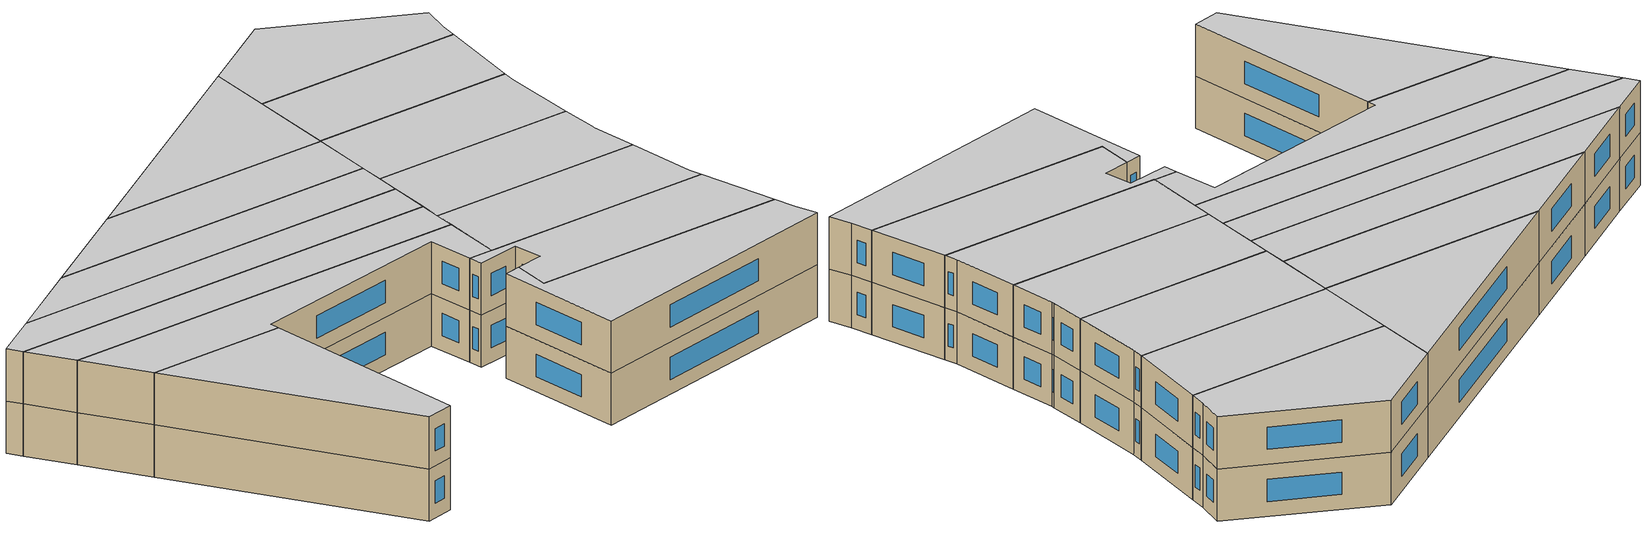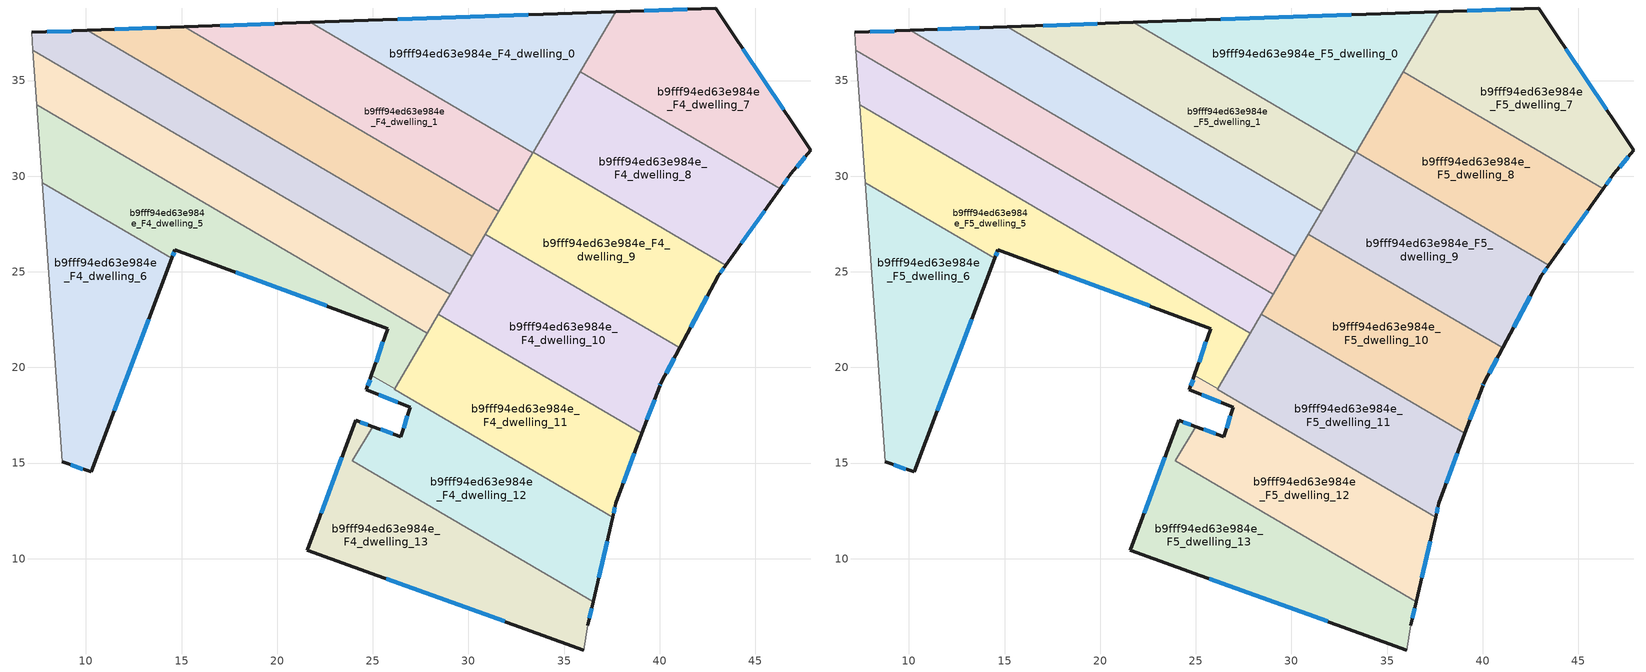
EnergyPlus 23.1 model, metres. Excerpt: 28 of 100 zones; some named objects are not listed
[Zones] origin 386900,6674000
b9fff94ed63e984e_F4_dwelling_0
 floor to b9fff94ed63e984e_F3_dwelling_0 (EU_floor_Construction): 37.7,38.61 33.37,31.22 21.74,38.04 z12
 wall outside (EU_wall_Construction): 37.7,38.61 21.74,38.04 z12:15
 wall to b9fff94ed63e984e_F4_dwelling_1 (EU_wall_Construction): 21.74,38.04 33.37,31.22 z12:15
 wall to b9fff94ed63e984e_F4_dwelling_8 (EU_wall_Construction): 33.39,31.25 35.86,35.46 z12:15
 wall to b9fff94ed63e984e_F4_dwelling_7 (EU_wall_Construction): 35.86,35.46 37.7,38.61 z12:15
 wall to b9fff94ed63e984e_F4_dwelling_9 (EU_wall_Construction): 33.37,31.22 33.39,31.25 z12:15
 window (EU_Window_Construction): 33.14,38.44 26.3,38.2 z12.86:14.14
b9fff94ed63e984e_F4_dwelling_1
 floor to b9fff94ed63e984e_F3_dwelling_1 (EU_floor_Construction): 33.37,31.22 31.58,28.17 15.13,37.8 21.74,38.04 z12
 wall outside (EU_wall_Construction): 21.74,38.04 15.13,37.8 z12:15
 wall to b9fff94ed63e984e_F4_dwelling_2 (EU_wall_Construction): 15.13,37.8 31.58,28.17 z12:15
 wall to b9fff94ed63e984e_F4_dwelling_9 (EU_wall_Construction): 31.58,28.17 33.37,31.22 z12:15
 window (EU_Window_Construction): 19.85,37.97 17.02,37.87 z12.86:14.14
b9fff94ed63e984e_F4_dwelling_10
 floor to b9fff94ed63e984e_F3_dwelling_10 (EU_floor_Construction): 41.05,21.01 40.06,19.16 39.99,19.02 39.08,16.56 28.43,22.79 30.88,26.97 z12
 wall outside (EU_wall_Construction): 39.08,16.56 39.99,19.02 40.06,19.16 41.05,21.01 z12:15
 wall to b9fff94ed63e984e_F4_dwelling_9 (EU_wall_Construction): 41.05,21.01 30.88,26.97 z12:15
 wall to b9fff94ed63e984e_F4_dwelling_11 (EU_wall_Construction): 28.43,22.79 39.08,16.56 z12:15
 wall to b9fff94ed63e984e_F4_dwelling_3 (EU_wall_Construction): 30.21,25.82 29.04,23.82 z12:15
 wall to b9fff94ed63e984e_F4_dwelling_4 (EU_wall_Construction): 29.04,23.82 28.43,22.79 z12:15
 wall to b9fff94ed63e984e_F4_dwelling_2 (EU_wall_Construction): 30.88,26.97 30.21,25.82 z12:15
 window (EU_Window_Construction): 40.34,19.69 40.77,20.49 / 40.01,19.06 40.04,19.12 / 39.34,17.26 39.73,18.31 z12.86:14.14
b9fff94ed63e984e_F4_dwelling_11
 floor to b9fff94ed63e984e_F3_dwelling_11 (EU_floor_Construction): 39.08,16.56 37.71,12.89 37.54,12.17 26.13,18.86 28.43,22.79 z12
 wall outside (EU_wall_Construction): 37.54,12.17 37.71,12.89 39.08,16.56 z12:15
 wall to b9fff94ed63e984e_F4_dwelling_12 (EU_wall_Construction): 26.14,18.87 26.13,18.86 37.54,12.17 z12:15
 wall to b9fff94ed63e984e_F4_dwelling_5 (EU_wall_Construction): 27.85,21.79 26.14,18.87 z12:15
 wall to b9fff94ed63e984e_F4_dwelling_4 (EU_wall_Construction): 28.43,22.79 27.85,21.79 z12:15
 window (EU_Window_Construction): 38.1,13.94 38.68,15.51 / 37.59,12.38 37.66,12.69 z12.86:14.14
b9fff94ed63e984e_F4_dwelling_12
 floor to b9fff94ed63e984e_F3_dwelling_12 (EU_floor_Construction): 37.54,12.17 36.52,7.75 23.94,15.11 24.99,16.91 26.47,16.38 26.95,17.92 24.67,18.82 24.93,19.58 26.14,18.87 26.13,18.86 z12
 wall outside (EU_wall_Construction): 36.52,7.75 37.54,12.17 / 24.93,19.58 24.67,18.82 26.95,17.92 26.47,16.38 24.99,16.91 z12:15
 wall to b9fff94ed63e984e_F4_dwelling_13 (EU_wall_Construction): 24.99,16.91 23.94,15.11 36.52,7.75 z12:15
 wall to b9fff94ed63e984e_F4_dwelling_5 (EU_wall_Construction): 26.14,18.87 24.93,19.58 z12:15
 window (EU_Window_Construction): 36.81,9.01 37.25,10.91 / 26.05,16.53 25.41,16.76 / 26.82,17.48 26.61,16.82 / 25.32,18.57 26.3,18.18 / 24.86,19.36 24.75,19.04 z12.86:14.14
b9fff94ed63e984e_F4_dwelling_13
 floor to b9fff94ed63e984e_F3_dwelling_13 (EU_floor_Construction): 36.52,7.75 36.24,6.52 36.04,5.22 21.58,10.45 24.11,17.23 24.99,16.91 23.94,15.11 z12
 wall outside (EU_wall_Construction): 36.24,6.52 36.52,7.75 / 24.99,16.91 24.11,17.23 21.58,10.45 36.04,5.22 z12:15
 wall adiabatic (EU_wall_Construction): 36.04,5.22 36.24,6.52 z12:15
 window (EU_Window_Construction): 36.32,6.87 36.44,7.4 / 25.71,8.95 31.91,6.72 / 23.38,15.29 22.3,12.38 / 24.74,17 24.36,17.14 z12.86:14.14
b9fff94ed63e984e_F4_dwelling_2
 floor to b9fff94ed63e984e_F3_dwelling_2 (EU_floor_Construction): 31.58,28.17 30.21,25.82 10.06,37.62 15.13,37.8 z12
 wall outside (EU_wall_Construction): 15.13,37.8 10.06,37.62 z12:15
 wall to b9fff94ed63e984e_F4_dwelling_3 (EU_wall_Construction): 10.06,37.62 30.21,25.82 z12:15
 wall to b9fff94ed63e984e_F4_dwelling_9 (EU_wall_Construction): 30.88,26.97 31.58,28.17 z12:15
 window (EU_Window_Construction): 13.68,37.75 11.51,37.67 z12.86:14.14
b9fff94ed63e984e_F4_dwelling_3
 floor to b9fff94ed63e984e_F3_dwelling_3 (EU_floor_Construction): 30.21,25.82 29.04,23.82 7.23,36.59 7.16,37.51 10.06,37.62 z12
 wall outside (EU_wall_Construction): 10.06,37.62 7.16,37.51 z12:15
 wall to b9fff94ed63e984e_F4_dwelling_4 (EU_wall_Construction): 7.23,36.59 29.04,23.82 z12:15
 wall adiabatic (EU_wall_Construction): 7.16,37.51 7.23,36.59 z12:15
 window (EU_Window_Construction): 9.23,37.59 7.99,37.54 z12.86:14.14
b9fff94ed63e984e_F4_dwelling_4
 floor to b9fff94ed63e984e_F3_dwelling_4 (EU_floor_Construction): 29.04,23.82 27.85,21.79 7.43,33.74 7.23,36.59 z12
 wall to b9fff94ed63e984e_F4_dwelling_5 (EU_wall_Construction): 7.43,33.74 27.85,21.79 z12:15
 wall adiabatic (EU_wall_Construction): 7.23,36.59 7.43,33.74 z12:15
b9fff94ed63e984e_F4_dwelling_5
 floor to b9fff94ed63e984e_F3_dwelling_5 (EU_floor_Construction): 25.77,22.03 14.66,26.16 14.48,25.7 7.72,29.66 7.43,33.74 27.85,21.79 26.14,18.87 24.93,19.58 z12
 wall outside (EU_wall_Construction): 14.48,25.7 14.66,26.16 25.77,22.03 24.93,19.58 z12:15
 wall to b9fff94ed63e984e_F4_dwelling_6 (EU_wall_Construction): 7.72,29.66 14.48,25.7 z12:15
 wall adiabatic (EU_wall_Construction): 7.43,33.74 7.72,29.66 z12:15
 window (EU_Window_Construction): 25.53,21.33 25.17,20.28 / 17.83,24.98 22.6,23.21 / 14.53,25.83 14.61,26.03 z12.86:14.14
b9fff94ed63e984e_F4_dwelling_6
 floor to b9fff94ed63e984e_F3_dwelling_6 (EU_floor_Construction): 14.48,25.7 10.27,14.53 8.77,15.08 7.72,29.66 z12
 wall outside (EU_wall_Construction): 8.77,15.08 10.27,14.53 14.48,25.7 z12:15
 wall adiabatic (EU_wall_Construction): 7.72,29.66 8.77,15.08 z12:15
 window (EU_Window_Construction): 11.47,17.72 13.28,22.51 / 9.2,14.92 9.84,14.69 z12.86:14.14
b9fff94ed63e984e_F4_dwelling_7
 floor to b9fff94ed63e984e_F3_dwelling_7 (EU_floor_Construction): 42.93,38.79 47.91,31.36 46.86,30.12 46.31,29.34 35.86,35.46 37.7,38.61 z12
 wall outside (EU_wall_Construction): 46.31,29.34 46.86,30.12 47.91,31.36 42.93,38.79 37.7,38.61 z12:15
 wall to b9fff94ed63e984e_F4_dwelling_8 (EU_wall_Construction): 35.86,35.46 46.31,29.34 z12:15
 window (EU_Window_Construction): 47.16,30.47 47.61,31 / 46.47,29.56 46.7,29.89 / 41.43,38.74 39.19,38.66 / 46.49,33.48 44.35,36.67 z12.86:14.14
b9fff94ed63e984e_F4_dwelling_8
 floor to b9fff94ed63e984e_F3_dwelling_8 (EU_floor_Construction): 46.31,29.34 43.46,25.35 33.39,31.25 35.86,35.46 z12
 wall outside (EU_wall_Construction): 43.46,25.35 46.31,29.34 z12:15
 wall to b9fff94ed63e984e_F4_dwelling_9 (EU_wall_Construction): 33.39,31.25 43.46,25.35 z12:15
 window (EU_Window_Construction): 44.28,26.49 45.5,28.2 z12.86:14.14
b9fff94ed63e984e_F4_dwelling_9
 floor to b9fff94ed63e984e_F3_dwelling_9 (EU_floor_Construction): 43.46,25.35 43.06,24.79 41.05,21.01 30.88,26.97 33.39,31.25 z12
 wall outside (EU_wall_Construction): 41.05,21.01 43.06,24.79 43.46,25.35 z12:15
 window (EU_Window_Construction): 41.63,22.09 42.49,23.71 / 43.18,24.95 43.35,25.19 z12.86:14.14
b9fff94ed63e984e_F5_dwelling_0
 floor to b9fff94ed63e984e_F4_dwelling_0 (EU_floor_Construction): 37.7,38.61 33.37,31.22 21.74,38.04 z15
 wall outside (EU_wall_Construction): 37.7,38.61 21.74,38.04 z15:18
 wall to b9fff94ed63e984e_F5_dwelling_1 (EU_wall_Construction): 21.74,38.04 33.37,31.22 z15:18
 wall to b9fff94ed63e984e_F5_dwelling_8 (EU_wall_Construction): 33.39,31.25 35.86,35.46 z15:18
 wall to b9fff94ed63e984e_F5_dwelling_7 (EU_wall_Construction): 35.86,35.46 37.7,38.61 z15:18
 wall to b9fff94ed63e984e_F5_dwelling_9 (EU_wall_Construction): 33.37,31.22 33.39,31.25 z15:18
 window (EU_Window_Construction): 33.14,38.44 26.3,38.2 z15.86:17.14
 ceiling to b9fff94ed63e984e_F6_dwelling_0 (EU_floor_Construction): 33.37,31.22 37.7,38.61 21.74,38.04 z18
b9fff94ed63e984e_F5_dwelling_1
 floor to b9fff94ed63e984e_F4_dwelling_1 (EU_floor_Construction): 33.37,31.22 31.58,28.17 15.13,37.8 21.74,38.04 z15
 wall outside (EU_wall_Construction): 21.74,38.04 15.13,37.8 z15:18
 wall to b9fff94ed63e984e_F5_dwelling_2 (EU_wall_Construction): 15.13,37.8 31.58,28.17 z15:18
 wall to b9fff94ed63e984e_F5_dwelling_9 (EU_wall_Construction): 31.58,28.17 33.37,31.22 z15:18
 window (EU_Window_Construction): 19.85,37.97 17.02,37.87 z15.86:17.14
 ceiling to b9fff94ed63e984e_F6_dwelling_1 (EU_floor_Construction): 31.58,28.17 33.37,31.22 21.74,38.04 15.13,37.8 z18
b9fff94ed63e984e_F5_dwelling_10
 floor to b9fff94ed63e984e_F4_dwelling_10 (EU_floor_Construction): 41.05,21.01 40.06,19.16 39.99,19.02 39.08,16.56 28.43,22.79 30.88,26.97 z15
 wall outside (EU_wall_Construction): 39.08,16.56 39.99,19.02 40.06,19.16 41.05,21.01 z15:18
 wall to b9fff94ed63e984e_F5_dwelling_9 (EU_wall_Construction): 41.05,21.01 30.88,26.97 z15:18
 wall to b9fff94ed63e984e_F5_dwelling_11 (EU_wall_Construction): 28.43,22.79 39.08,16.56 z15:18
 wall to b9fff94ed63e984e_F5_dwelling_3 (EU_wall_Construction): 30.21,25.82 29.04,23.82 z15:18
 wall to b9fff94ed63e984e_F5_dwelling_4 (EU_wall_Construction): 29.04,23.82 28.43,22.79 z15:18
 wall to b9fff94ed63e984e_F5_dwelling_2 (EU_wall_Construction): 30.88,26.97 30.21,25.82 z15:18
 window (EU_Window_Construction): 40.34,19.69 40.77,20.49 / 40.01,19.06 40.04,19.12 / 39.34,17.26 39.73,18.31 z15.86:17.14
 ceiling to b9fff94ed63e984e_F6_dwelling_10 (EU_floor_Construction): 39.08,16.56 39.99,19.02 40.06,19.16 41.05,21.01 30.88,26.97 28.43,22.79 z18
b9fff94ed63e984e_F5_dwelling_11
 floor to b9fff94ed63e984e_F4_dwelling_11 (EU_floor_Construction): 39.08,16.56 37.71,12.89 37.54,12.17 26.13,18.86 28.43,22.79 z15
 wall outside (EU_wall_Construction): 37.54,12.17 37.71,12.89 39.08,16.56 z15:18
 wall to b9fff94ed63e984e_F5_dwelling_12 (EU_wall_Construction): 26.14,18.87 26.13,18.86 37.54,12.17 z15:18
 wall to b9fff94ed63e984e_F5_dwelling_5 (EU_wall_Construction): 27.85,21.79 26.14,18.87 z15:18
 wall to b9fff94ed63e984e_F5_dwelling_4 (EU_wall_Construction): 28.43,22.79 27.85,21.79 z15:18
 window (EU_Window_Construction): 38.1,13.94 38.68,15.51 / 37.59,12.38 37.66,12.69 z15.86:17.14
 ceiling to b9fff94ed63e984e_F6_dwelling_11 (EU_floor_Construction): 37.54,12.17 37.71,12.89 39.08,16.56 28.43,22.79 26.13,18.86 z18
b9fff94ed63e984e_F5_dwelling_12
 floor to b9fff94ed63e984e_F4_dwelling_12 (EU_floor_Construction): 37.54,12.17 36.52,7.75 23.94,15.11 24.99,16.91 26.47,16.38 26.95,17.92 24.67,18.82 24.93,19.58 26.14,18.87 26.13,18.86 z15
 wall outside (EU_wall_Construction): 36.52,7.75 37.54,12.17 / 24.93,19.58 24.67,18.82 26.95,17.92 26.47,16.38 24.99,16.91 z15:18
 wall to b9fff94ed63e984e_F5_dwelling_13 (EU_wall_Construction): 24.99,16.91 23.94,15.11 36.52,7.75 z15:18
 wall to b9fff94ed63e984e_F5_dwelling_5 (EU_wall_Construction): 26.14,18.87 24.93,19.58 z15:18
 window (EU_Window_Construction): 36.81,9.01 37.25,10.91 / 26.05,16.53 25.41,16.76 / 26.82,17.48 26.61,16.82 / 25.32,18.57 26.3,18.18 / 24.86,19.36 24.75,19.04 z15.86:17.14
 ceiling to b9fff94ed63e984e_F6_dwelling_12 (EU_floor_Construction): 36.52,7.75 37.54,12.17 26.13,18.86 26.14,18.87 24.93,19.58 24.67,18.82 26.95,17.92 26.47,16.38 24.99,16.91 23.94,15.11 z18
b9fff94ed63e984e_F5_dwelling_13
 floor to b9fff94ed63e984e_F4_dwelling_13 (EU_floor_Construction): 36.52,7.75 36.24,6.52 36.04,5.22 21.58,10.45 24.11,17.23 24.99,16.91 23.94,15.11 z15
 wall outside (EU_wall_Construction): 36.24,6.52 36.52,7.75 / 24.99,16.91 24.11,17.23 21.58,10.45 36.04,5.22 z15:18
 wall adiabatic (EU_wall_Construction): 36.04,5.22 36.24,6.52 z15:18
 window (EU_Window_Construction): 36.32,6.87 36.44,7.4 / 25.71,8.95 31.91,6.72 / 23.38,15.29 22.3,12.38 / 24.74,17 24.36,17.14 z15.86:17.14
 ceiling to b9fff94ed63e984e_F6_dwelling_13 (EU_floor_Construction): 36.04,5.22 36.24,6.52 36.52,7.75 23.94,15.11 24.99,16.91 24.11,17.23 21.58,10.45 z18
b9fff94ed63e984e_F5_dwelling_2
 floor to b9fff94ed63e984e_F4_dwelling_2 (EU_floor_Construction): 31.58,28.17 30.21,25.82 10.06,37.62 15.13,37.8 z15
 wall outside (EU_wall_Construction): 15.13,37.8 10.06,37.62 z15:18
 wall to b9fff94ed63e984e_F5_dwelling_3 (EU_wall_Construction): 10.06,37.62 30.21,25.82 z15:18
 wall to b9fff94ed63e984e_F5_dwelling_9 (EU_wall_Construction): 30.88,26.97 31.58,28.17 z15:18
 window (EU_Window_Construction): 13.68,37.75 11.51,37.67 z15.86:17.14
 ceiling to b9fff94ed63e984e_F6_dwelling_2 (EU_floor_Construction): 30.21,25.82 31.58,28.17 15.13,37.8 10.06,37.62 z18
b9fff94ed63e984e_F5_dwelling_3
 floor to b9fff94ed63e984e_F4_dwelling_3 (EU_floor_Construction): 30.21,25.82 29.04,23.82 7.23,36.59 7.16,37.51 10.06,37.62 z15
 wall outside (EU_wall_Construction): 10.06,37.62 7.16,37.51 z15:18
 wall to b9fff94ed63e984e_F5_dwelling_4 (EU_wall_Construction): 7.23,36.59 29.04,23.82 z15:18
 wall adiabatic (EU_wall_Construction): 7.16,37.51 7.23,36.59 z15:18
 window (EU_Window_Construction): 9.23,37.59 7.99,37.54 z15.86:17.14
 ceiling to b9fff94ed63e984e_F6_dwelling_3 (EU_floor_Construction): 29.04,23.82 30.21,25.82 10.06,37.62 7.16,37.51 7.23,36.59 z18
b9fff94ed63e984e_F5_dwelling_4
 floor to b9fff94ed63e984e_F4_dwelling_4 (EU_floor_Construction): 29.04,23.82 27.85,21.79 7.43,33.74 7.23,36.59 z15
 wall to b9fff94ed63e984e_F5_dwelling_5 (EU_wall_Construction): 7.43,33.74 27.85,21.79 z15:18
 wall adiabatic (EU_wall_Construction): 7.23,36.59 7.43,33.74 z15:18
 ceiling to b9fff94ed63e984e_F6_dwelling_4 (EU_floor_Construction): 27.85,21.79 29.04,23.82 7.23,36.59 7.43,33.74 z18
b9fff94ed63e984e_F5_dwelling_5
 floor to b9fff94ed63e984e_F4_dwelling_5 (EU_floor_Construction): 25.77,22.03 14.66,26.16 14.48,25.7 7.72,29.66 7.43,33.74 27.85,21.79 26.14,18.87 24.93,19.58 z15
 wall outside (EU_wall_Construction): 14.48,25.7 14.66,26.16 25.77,22.03 24.93,19.58 z15:18
 wall to b9fff94ed63e984e_F5_dwelling_6 (EU_wall_Construction): 7.72,29.66 14.48,25.7 z15:18
 wall adiabatic (EU_wall_Construction): 7.43,33.74 7.72,29.66 z15:18
 window (EU_Window_Construction): 25.53,21.33 25.17,20.28 / 17.83,24.98 22.6,23.21 / 14.53,25.83 14.61,26.03 z15.86:17.14
 ceiling to b9fff94ed63e984e_F6_dwelling_5 (EU_floor_Construction): 26.14,18.87 27.85,21.79 7.43,33.74 7.72,29.66 14.48,25.7 14.66,26.16 25.77,22.03 24.93,19.58 z18
b9fff94ed63e984e_F5_dwelling_6
 floor to b9fff94ed63e984e_F4_dwelling_6 (EU_floor_Construction): 14.48,25.7 10.27,14.53 8.77,15.08 7.72,29.66 z15
 wall outside (EU_wall_Construction): 8.77,15.08 10.27,14.53 14.48,25.7 z15:18
 wall adiabatic (EU_wall_Construction): 7.72,29.66 8.77,15.08 z15:18
 window (EU_Window_Construction): 11.47,17.72 13.28,22.51 / 9.2,14.92 9.84,14.69 z15.86:17.14
 ceiling to b9fff94ed63e984e_F6_dwelling_6 (EU_floor_Construction): 10.27,14.53 14.48,25.7 7.72,29.66 8.77,15.08 z18
b9fff94ed63e984e_F5_dwelling_7
 floor to b9fff94ed63e984e_F4_dwelling_7 (EU_floor_Construction): 42.93,38.79 47.91,31.36 46.86,30.12 46.31,29.34 35.86,35.46 37.7,38.61 z15
 wall outside (EU_wall_Construction): 46.31,29.34 46.86,30.12 47.91,31.36 42.93,38.79 37.7,38.61 z15:18
 wall to b9fff94ed63e984e_F5_dwelling_8 (EU_wall_Construction): 35.86,35.46 46.31,29.34 z15:18
 window (EU_Window_Construction): 47.16,30.47 47.61,31 / 46.47,29.56 46.7,29.89 / 41.43,38.74 39.19,38.66 / 46.49,33.48 44.35,36.67 z15.86:17.14
 ceiling to b9fff94ed63e984e_F6_dwelling_7 (EU_floor_Construction): 46.86,30.12 47.91,31.36 42.93,38.79 37.7,38.61 35.86,35.46 46.31,29.34 z18
b9fff94ed63e984e_F5_dwelling_8
 floor to b9fff94ed63e984e_F4_dwelling_8 (EU_floor_Construction): 46.31,29.34 43.46,25.35 33.39,31.25 35.86,35.46 z15
 wall outside (EU_wall_Construction): 43.46,25.35 46.31,29.34 z15:18
 wall to b9fff94ed63e984e_F5_dwelling_9 (EU_wall_Construction): 33.39,31.25 43.46,25.35 z15:18
 window (EU_Window_Construction): 44.28,26.49 45.5,28.2 z15.86:17.14
 ceiling to b9fff94ed63e984e_F6_dwelling_8 (EU_floor_Construction): 43.46,25.35 46.31,29.34 35.86,35.46 33.39,31.25 z18
b9fff94ed63e984e_F5_dwelling_9
 floor to b9fff94ed63e984e_F4_dwelling_9 (EU_floor_Construction): 43.46,25.35 43.06,24.79 41.05,21.01 30.88,26.97 33.39,31.25 z15
 wall outside (EU_wall_Construction): 41.05,21.01 43.06,24.79 43.46,25.35 z15:18
 window (EU_Window_Construction): 41.63,22.09 42.49,23.71 / 43.18,24.95 43.35,25.19 z15.86:17.14
 ceiling to b9fff94ed63e984e_F6_dwelling_9 (EU_floor_Construction): 41.05,21.01 43.06,24.79 43.46,25.35 33.39,31.25 30.88,26.97 z18
[Building]
EU S2 Campaign: North Axis=0; Terrain=City; Solar Distribution=FullExterior
[Site:Location]
Helsinki-Vantaa.AP: Latitude=60.317; Longitude=24.963; Time Zone=2; Elevation=54.6
[SizingPeriod:WeatherFileDays]
AnnualSizingPeriod: Begin Month=1; Begin Day of Month=1; End Month=12; End Day of Month=31; Day of Week for Start Day=Monday; Use Weather File Daylight Saving Period=No; Use Weather File Rain and Snow Indicators=No
[MATERIAL]
EU_InternalMass_Material: Roughness=MediumRough; Thickness=0.1; Conductivity=1; Density=1800; Specific Heat=900; Thermal Absorptance=0.9; Solar Absorptance=0.7; Visible Absorptance=0.7
[MATERIAL:NOMASS] Roughness=MediumRough; Thermal Absorptance=0.9; Solar Absorptance=0.7; Visible Absorptance=0.7
Name | Thermal Resistance
EU_wall_NoMass | 1.10183
EU_floor_NoMass | 1.70606
[WINDOWMATERIAL:SIMPLEGLAZINGSYSTEM]
EU_Window_SimpleGlazing: UFactor=3.11035; Solar Heat Gain Coefficient=0.8; Visible Transmittance=0.8
[CONSTRUCTION]
EU_wall_Construction: EU_wall_NoMass
EU_floor_Construction: EU_floor_NoMass
EU_Window_Construction: EU_Window_SimpleGlazing
EU_InternalMass_Construction: EU_InternalMass_Material
[ZONE] Type=1; Multiplier=1; Ceiling Height=autocalculate; Floor Area=autocalculate; Part of Total Floor Area=Yes
Name | Volume
b9fff94ed63e984e_F4_dwelling_0; b9fff94ed63e984e_F5_dwelling_0 | 172.984
b9fff94ed63e984e_F4_dwelling_1; b9fff94ed63e984e_F5_dwelling_1 | 172.991
b9fff94ed63e984e_F4_dwelling_10; b9fff94ed63e984e_F5_dwelling_10 | 174.094
b9fff94ed63e984e_F4_dwelling_11; b9fff94ed63e984e_F5_dwelling_11 | 174.063
b9fff94ed63e984e_F4_dwelling_12; b9fff94ed63e984e_F5_dwelling_12 | 176.821
b9fff94ed63e984e_F4_dwelling_13; b9fff94ed63e984e_F5_dwelling_13 | 181.642
b9fff94ed63e984e_F4_dwelling_2; b9fff94ed63e984e_F5_dwelling_2 | 172.966
b9fff94ed63e984e_F4_dwelling_3; b9fff94ed63e984e_F5_dwelling_3 | 172.983
b9fff94ed63e984e_F4_dwelling_4; b9fff94ed63e984e_F5_dwelling_4 | 173.013
b9fff94ed63e984e_F4_dwelling_5; b9fff94ed63e984e_F5_dwelling_5 | 173.008
b9fff94ed63e984e_F4_dwelling_6; b9fff94ed63e984e_F5_dwelling_6 | 170.235
b9fff94ed63e984e_F4_dwelling_7; b9fff94ed63e984e_F5_dwelling_7 | 174.071
b9fff94ed63e984e_F4_dwelling_8; b9fff94ed63e984e_F5_dwelling_8 | 174.074
b9fff94ed63e984e_F4_dwelling_9; b9fff94ed63e984e_F5_dwelling_9 | 174.067
[INTERNALMASS] Construction=EU_InternalMass_Construction
Name | Zone or ZoneList | Surface Area
b9fff94ed63e984e_F4_dwelling_0_EU_InternalMass | b9fff94ed63e984e_F4_dwelling_0 | 57.6615
b9fff94ed63e984e_F4_dwelling_1_EU_InternalMass | b9fff94ed63e984e_F4_dwelling_1 | 57.6638
b9fff94ed63e984e_F4_dwelling_2_EU_InternalMass | b9fff94ed63e984e_F4_dwelling_2 | 57.6553
b9fff94ed63e984e_F4_dwelling_3_EU_InternalMass | b9fff94ed63e984e_F4_dwelling_3 | 57.6608
b9fff94ed63e984e_F4_dwelling_4_EU_InternalMass | b9fff94ed63e984e_F4_dwelling_4 | 57.6711
b9fff94ed63e984e_F4_dwelling_5_EU_InternalMass | b9fff94ed63e984e_F4_dwelling_5 | 57.6693
b9fff94ed63e984e_F4_dwelling_6_EU_InternalMass | b9fff94ed63e984e_F4_dwelling_6 | 56.7452
b9fff94ed63e984e_F4_dwelling_7_EU_InternalMass | b9fff94ed63e984e_F4_dwelling_7 | 58.024
b9fff94ed63e984e_F4_dwelling_8_EU_InternalMass | b9fff94ed63e984e_F4_dwelling_8 | 58.0246
b9fff94ed63e984e_F4_dwelling_9_EU_InternalMass | b9fff94ed63e984e_F4_dwelling_9 | 58.0224
b9fff94ed63e984e_F4_dwelling_10_EU_InternalMass | b9fff94ed63e984e_F4_dwelling_10 | 58.0311
b9fff94ed63e984e_F4_dwelling_11_EU_InternalMass | b9fff94ed63e984e_F4_dwelling_11 | 58.0208
b9fff94ed63e984e_F4_dwelling_12_EU_InternalMass | b9fff94ed63e984e_F4_dwelling_12 | 58.9408
b9fff94ed63e984e_F4_dwelling_13_EU_InternalMass | b9fff94ed63e984e_F4_dwelling_13 | 60.5472
b9fff94ed63e984e_F5_dwelling_0_EU_InternalMass | b9fff94ed63e984e_F5_dwelling_0 | 57.6615
b9fff94ed63e984e_F5_dwelling_1_EU_InternalMass | b9fff94ed63e984e_F5_dwelling_1 | 57.6638
b9fff94ed63e984e_F5_dwelling_2_EU_InternalMass | b9fff94ed63e984e_F5_dwelling_2 | 57.6553
b9fff94ed63e984e_F5_dwelling_3_EU_InternalMass | b9fff94ed63e984e_F5_dwelling_3 | 57.6608
b9fff94ed63e984e_F5_dwelling_4_EU_InternalMass | b9fff94ed63e984e_F5_dwelling_4 | 57.6711
b9fff94ed63e984e_F5_dwelling_5_EU_InternalMass | b9fff94ed63e984e_F5_dwelling_5 | 57.6693
b9fff94ed63e984e_F5_dwelling_6_EU_InternalMass | b9fff94ed63e984e_F5_dwelling_6 | 56.7452
b9fff94ed63e984e_F5_dwelling_7_EU_InternalMass | b9fff94ed63e984e_F5_dwelling_7 | 58.024
b9fff94ed63e984e_F5_dwelling_8_EU_InternalMass | b9fff94ed63e984e_F5_dwelling_8 | 58.0246
b9fff94ed63e984e_F5_dwelling_9_EU_InternalMass | b9fff94ed63e984e_F5_dwelling_9 | 58.0224
b9fff94ed63e984e_F5_dwelling_10_EU_InternalMass | b9fff94ed63e984e_F5_dwelling_10 | 58.0311
b9fff94ed63e984e_F5_dwelling_11_EU_InternalMass | b9fff94ed63e984e_F5_dwelling_11 | 58.0208
b9fff94ed63e984e_F5_dwelling_12_EU_InternalMass | b9fff94ed63e984e_F5_dwelling_12 | 58.9408
b9fff94ed63e984e_F5_dwelling_13_EU_InternalMass | b9fff94ed63e984e_F5_dwelling_13 | 60.5472
[OTHEREQUIPMENT] Fuel Type=Electricity; Design Level Calculation Method=Watts/Area; Power per Zone Floor Area=1; Fraction Latent=0; Fraction Radiant=0; Fraction Lost=0; Carbon Dioxide Generation Rate=0; EndUse Subcategory=EU_Step8_InternalGains
Name | Zone or ZoneList or Space or SpaceList | Schedule
EU_Step8_InternalGain_b9fff94ed63e984e_F4_dwelling_0_f000 | b9fff94ed63e984e_F4_dwelling_0 | EU_Step8_GainSchedule_b9fff94ed63e984e_F4_dwelling_0_f000
EU_Step8_InternalGain_b9fff94ed63e984e_F4_dwelling_1_f000 | b9fff94ed63e984e_F4_dwelling_1 | EU_Step8_GainSchedule_b9fff94ed63e984e_F4_dwelling_1_f000
EU_Step8_InternalGain_b9fff94ed63e984e_F4_dwelling_2_f000 | b9fff94ed63e984e_F4_dwelling_2 | EU_Step8_GainSchedule_b9fff94ed63e984e_F4_dwelling_2_f000
EU_Step8_InternalGain_b9fff94ed63e984e_F4_dwelling_3_f000 | b9fff94ed63e984e_F4_dwelling_3 | EU_Step8_GainSchedule_b9fff94ed63e984e_F4_dwelling_3_f000
EU_Step8_InternalGain_b9fff94ed63e984e_F4_dwelling_4_f000 | b9fff94ed63e984e_F4_dwelling_4 | EU_Step8_GainSchedule_b9fff94ed63e984e_F4_dwelling_4_f000
EU_Step8_InternalGain_b9fff94ed63e984e_F4_dwelling_5_f000 | b9fff94ed63e984e_F4_dwelling_5 | EU_Step8_GainSchedule_b9fff94ed63e984e_F4_dwelling_5_f000
EU_Step8_InternalGain_b9fff94ed63e984e_F4_dwelling_6_f000 | b9fff94ed63e984e_F4_dwelling_6 | EU_Step8_GainSchedule_b9fff94ed63e984e_F4_dwelling_6_f000
EU_Step8_InternalGain_b9fff94ed63e984e_F4_dwelling_7_f000 | b9fff94ed63e984e_F4_dwelling_7 | EU_Step8_GainSchedule_b9fff94ed63e984e_F4_dwelling_7_f000
EU_Step8_InternalGain_b9fff94ed63e984e_F4_dwelling_8_f000 | b9fff94ed63e984e_F4_dwelling_8 | EU_Step8_GainSchedule_b9fff94ed63e984e_F4_dwelling_8_f000
EU_Step8_InternalGain_b9fff94ed63e984e_F4_dwelling_9_f000 | b9fff94ed63e984e_F4_dwelling_9 | EU_Step8_GainSchedule_b9fff94ed63e984e_F4_dwelling_9_f000
EU_Step8_InternalGain_b9fff94ed63e984e_F4_dwelling_10_f000 | b9fff94ed63e984e_F4_dwelling_10 | EU_Step8_GainSchedule_b9fff94ed63e984e_F4_dwelling_10_f000
EU_Step8_InternalGain_b9fff94ed63e984e_F4_dwelling_11_f000 | b9fff94ed63e984e_F4_dwelling_11 | EU_Step8_GainSchedule_b9fff94ed63e984e_F4_dwelling_11_f000
EU_Step8_InternalGain_b9fff94ed63e984e_F4_dwelling_12_f000 | b9fff94ed63e984e_F4_dwelling_12 | EU_Step8_GainSchedule_b9fff94ed63e984e_F4_dwelling_12_f000
EU_Step8_InternalGain_b9fff94ed63e984e_F4_dwelling_13_f000 | b9fff94ed63e984e_F4_dwelling_13 | EU_Step8_GainSchedule_b9fff94ed63e984e_F4_dwelling_13_f000
EU_Step8_InternalGain_b9fff94ed63e984e_F5_dwelling_0_f000 | b9fff94ed63e984e_F5_dwelling_0 | EU_Step8_GainSchedule_b9fff94ed63e984e_F5_dwelling_0_f000
EU_Step8_InternalGain_b9fff94ed63e984e_F5_dwelling_1_f000 | b9fff94ed63e984e_F5_dwelling_1 | EU_Step8_GainSchedule_b9fff94ed63e984e_F5_dwelling_1_f000
EU_Step8_InternalGain_b9fff94ed63e984e_F5_dwelling_2_f000 | b9fff94ed63e984e_F5_dwelling_2 | EU_Step8_GainSchedule_b9fff94ed63e984e_F5_dwelling_2_f000
EU_Step8_InternalGain_b9fff94ed63e984e_F5_dwelling_3_f000 | b9fff94ed63e984e_F5_dwelling_3 | EU_Step8_GainSchedule_b9fff94ed63e984e_F5_dwelling_3_f000
EU_Step8_InternalGain_b9fff94ed63e984e_F5_dwelling_4_f000 | b9fff94ed63e984e_F5_dwelling_4 | EU_Step8_GainSchedule_b9fff94ed63e984e_F5_dwelling_4_f000
EU_Step8_InternalGain_b9fff94ed63e984e_F5_dwelling_5_f000 | b9fff94ed63e984e_F5_dwelling_5 | EU_Step8_GainSchedule_b9fff94ed63e984e_F5_dwelling_5_f000
EU_Step8_InternalGain_b9fff94ed63e984e_F5_dwelling_6_f000 | b9fff94ed63e984e_F5_dwelling_6 | EU_Step8_GainSchedule_b9fff94ed63e984e_F5_dwelling_6_f000
EU_Step8_InternalGain_b9fff94ed63e984e_F5_dwelling_7_f000 | b9fff94ed63e984e_F5_dwelling_7 | EU_Step8_GainSchedule_b9fff94ed63e984e_F5_dwelling_7_f000
EU_Step8_InternalGain_b9fff94ed63e984e_F5_dwelling_8_f000 | b9fff94ed63e984e_F5_dwelling_8 | EU_Step8_GainSchedule_b9fff94ed63e984e_F5_dwelling_8_f000
EU_Step8_InternalGain_b9fff94ed63e984e_F5_dwelling_9_f000 | b9fff94ed63e984e_F5_dwelling_9 | EU_Step8_GainSchedule_b9fff94ed63e984e_F5_dwelling_9_f000
EU_Step8_InternalGain_b9fff94ed63e984e_F5_dwelling_10_f000 | b9fff94ed63e984e_F5_dwelling_10 | EU_Step8_GainSchedule_b9fff94ed63e984e_F5_dwelling_10_f000
EU_Step8_InternalGain_b9fff94ed63e984e_F5_dwelling_11_f000 | b9fff94ed63e984e_F5_dwelling_11 | EU_Step8_GainSchedule_b9fff94ed63e984e_F5_dwelling_11_f000
EU_Step8_InternalGain_b9fff94ed63e984e_F5_dwelling_12_f000 | b9fff94ed63e984e_F5_dwelling_12 | EU_Step8_GainSchedule_b9fff94ed63e984e_F5_dwelling_12_f000
EU_Step8_InternalGain_b9fff94ed63e984e_F5_dwelling_13_f000 | b9fff94ed63e984e_F5_dwelling_13 | EU_Step8_GainSchedule_b9fff94ed63e984e_F5_dwelling_13_f000
[ZONEVENTILATION:DESIGNFLOWRATE] Schedule=EU_AlwaysOn; Design Flow Rate Calculation Method=AirChanges/Hour; Air Changes per Hour=0.756316; Ventilation Type=Natural; Fan Pressure Rise=0; Fan Total Efficiency=1; Constant Term Coefficient=1; Temperature Term Coefficient=0; Velocity Term Coefficient=0; Velocity Squared Term Coefficient=0; Minimum Indoor Temperature=-100; Maximum Indoor Temperature=100; Delta Temperature=-100; Minimum Outdoor Temperature=-100; Maximum Outdoor Temperature=100; Maximum Wind Speed=40
Name | Zone or ZoneList or Space or SpaceList
EU_ConstantAir_b9fff94ed63e984e_F4_dwelling_0 | b9fff94ed63e984e_F4_dwelling_0
EU_ConstantAir_b9fff94ed63e984e_F4_dwelling_1 | b9fff94ed63e984e_F4_dwelling_1
EU_ConstantAir_b9fff94ed63e984e_F4_dwelling_2 | b9fff94ed63e984e_F4_dwelling_2
EU_ConstantAir_b9fff94ed63e984e_F4_dwelling_3 | b9fff94ed63e984e_F4_dwelling_3
EU_ConstantAir_b9fff94ed63e984e_F4_dwelling_4 | b9fff94ed63e984e_F4_dwelling_4
EU_ConstantAir_b9fff94ed63e984e_F4_dwelling_5 | b9fff94ed63e984e_F4_dwelling_5
EU_ConstantAir_b9fff94ed63e984e_F4_dwelling_6 | b9fff94ed63e984e_F4_dwelling_6
EU_ConstantAir_b9fff94ed63e984e_F4_dwelling_7 | b9fff94ed63e984e_F4_dwelling_7
EU_ConstantAir_b9fff94ed63e984e_F4_dwelling_8 | b9fff94ed63e984e_F4_dwelling_8
EU_ConstantAir_b9fff94ed63e984e_F4_dwelling_9 | b9fff94ed63e984e_F4_dwelling_9
EU_ConstantAir_b9fff94ed63e984e_F4_dwelling_10 | b9fff94ed63e984e_F4_dwelling_10
EU_ConstantAir_b9fff94ed63e984e_F4_dwelling_11 | b9fff94ed63e984e_F4_dwelling_11
EU_ConstantAir_b9fff94ed63e984e_F4_dwelling_12 | b9fff94ed63e984e_F4_dwelling_12
EU_ConstantAir_b9fff94ed63e984e_F4_dwelling_13 | b9fff94ed63e984e_F4_dwelling_13
EU_ConstantAir_b9fff94ed63e984e_F5_dwelling_0 | b9fff94ed63e984e_F5_dwelling_0
EU_ConstantAir_b9fff94ed63e984e_F5_dwelling_1 | b9fff94ed63e984e_F5_dwelling_1
EU_ConstantAir_b9fff94ed63e984e_F5_dwelling_2 | b9fff94ed63e984e_F5_dwelling_2
EU_ConstantAir_b9fff94ed63e984e_F5_dwelling_3 | b9fff94ed63e984e_F5_dwelling_3
EU_ConstantAir_b9fff94ed63e984e_F5_dwelling_4 | b9fff94ed63e984e_F5_dwelling_4
EU_ConstantAir_b9fff94ed63e984e_F5_dwelling_5 | b9fff94ed63e984e_F5_dwelling_5
EU_ConstantAir_b9fff94ed63e984e_F5_dwelling_6 | b9fff94ed63e984e_F5_dwelling_6
EU_ConstantAir_b9fff94ed63e984e_F5_dwelling_7 | b9fff94ed63e984e_F5_dwelling_7
EU_ConstantAir_b9fff94ed63e984e_F5_dwelling_8 | b9fff94ed63e984e_F5_dwelling_8
EU_ConstantAir_b9fff94ed63e984e_F5_dwelling_9 | b9fff94ed63e984e_F5_dwelling_9
EU_ConstantAir_b9fff94ed63e984e_F5_dwelling_10 | b9fff94ed63e984e_F5_dwelling_10
EU_ConstantAir_b9fff94ed63e984e_F5_dwelling_11 | b9fff94ed63e984e_F5_dwelling_11
EU_ConstantAir_b9fff94ed63e984e_F5_dwelling_12 | b9fff94ed63e984e_F5_dwelling_12
EU_ConstantAir_b9fff94ed63e984e_F5_dwelling_13 | b9fff94ed63e984e_F5_dwelling_13
[HVACTEMPLATE:ZONE:IDEALLOADSAIRSYSTEM] System Availability Schedule=EU_AlwaysOn; Maximum Heating Supply Air Temperature=50; Minimum Cooling Supply Air Temperature=13; Maximum Heating Supply Air Humidity Ratio=0.0156; Minimum Cooling Supply Air Humidity Ratio=0.0077; Heating Limit=NoLimit; Cooling Limit=NoLimit; Heating Availability Schedule=EU_AlwaysOn; Cooling Availability Schedule=EU_CoolingOff; Dehumidification Control Type=ConstantSensibleHeatRatio; Cooling Sensible Heat Ratio=0.7; Dehumidification Setpoint=60; Humidification Control Type=None; Humidification Setpoint=30; Outdoor Air Method=None; Outdoor Air Flow Rate per Person=0.00944; Outdoor Air Flow Rate per Zone Floor Area=0; Outdoor Air Flow Rate per Zone=0; Demand Controlled Ventilation Type=None; Outdoor Air Economizer Type=NoEconomizer; Heat Recovery Type=None; Sensible Heat Recovery Effectiveness=0.7; Latent Heat Recovery Effectiveness=0.65
Name | Template Thermostat
b9fff94ed63e984e_F4_dwelling_0 | EU_HeatOnly_b9fff94ed63e984e_F4_dwelling_0
b9fff94ed63e984e_F4_dwelling_1 | EU_HeatOnly_b9fff94ed63e984e_F4_dwelling_1
b9fff94ed63e984e_F4_dwelling_2 | EU_HeatOnly_b9fff94ed63e984e_F4_dwelling_2
b9fff94ed63e984e_F4_dwelling_3 | EU_HeatOnly_b9fff94ed63e984e_F4_dwelling_3
b9fff94ed63e984e_F4_dwelling_4 | EU_HeatOnly_b9fff94ed63e984e_F4_dwelling_4
b9fff94ed63e984e_F4_dwelling_5 | EU_HeatOnly_b9fff94ed63e984e_F4_dwelling_5
b9fff94ed63e984e_F4_dwelling_6 | EU_HeatOnly_b9fff94ed63e984e_F4_dwelling_6
b9fff94ed63e984e_F4_dwelling_7 | EU_HeatOnly_b9fff94ed63e984e_F4_dwelling_7
b9fff94ed63e984e_F4_dwelling_8 | EU_HeatOnly_b9fff94ed63e984e_F4_dwelling_8
b9fff94ed63e984e_F4_dwelling_9 | EU_HeatOnly_b9fff94ed63e984e_F4_dwelling_9
b9fff94ed63e984e_F4_dwelling_10 | EU_HeatOnly_b9fff94ed63e984e_F4_dwelling_10
b9fff94ed63e984e_F4_dwelling_11 | EU_HeatOnly_b9fff94ed63e984e_F4_dwelling_11
b9fff94ed63e984e_F4_dwelling_12 | EU_HeatOnly_b9fff94ed63e984e_F4_dwelling_12
b9fff94ed63e984e_F4_dwelling_13 | EU_HeatOnly_b9fff94ed63e984e_F4_dwelling_13
b9fff94ed63e984e_F5_dwelling_0 | EU_HeatOnly_b9fff94ed63e984e_F5_dwelling_0
b9fff94ed63e984e_F5_dwelling_1 | EU_HeatOnly_b9fff94ed63e984e_F5_dwelling_1
b9fff94ed63e984e_F5_dwelling_2 | EU_HeatOnly_b9fff94ed63e984e_F5_dwelling_2
b9fff94ed63e984e_F5_dwelling_3 | EU_HeatOnly_b9fff94ed63e984e_F5_dwelling_3
b9fff94ed63e984e_F5_dwelling_4 | EU_HeatOnly_b9fff94ed63e984e_F5_dwelling_4
b9fff94ed63e984e_F5_dwelling_5 | EU_HeatOnly_b9fff94ed63e984e_F5_dwelling_5
b9fff94ed63e984e_F5_dwelling_6 | EU_HeatOnly_b9fff94ed63e984e_F5_dwelling_6
b9fff94ed63e984e_F5_dwelling_7 | EU_HeatOnly_b9fff94ed63e984e_F5_dwelling_7
b9fff94ed63e984e_F5_dwelling_8 | EU_HeatOnly_b9fff94ed63e984e_F5_dwelling_8
b9fff94ed63e984e_F5_dwelling_9 | EU_HeatOnly_b9fff94ed63e984e_F5_dwelling_9
b9fff94ed63e984e_F5_dwelling_10 | EU_HeatOnly_b9fff94ed63e984e_F5_dwelling_10
b9fff94ed63e984e_F5_dwelling_11 | EU_HeatOnly_b9fff94ed63e984e_F5_dwelling_11
b9fff94ed63e984e_F5_dwelling_12 | EU_HeatOnly_b9fff94ed63e984e_F5_dwelling_12
b9fff94ed63e984e_F5_dwelling_13 | EU_HeatOnly_b9fff94ed63e984e_F5_dwelling_13
[SIZING:ZONE] Zone Cooling Design Supply Air Temperature Input Method=SupplyAirTemperature; Zone Cooling Design Supply Air Temperature=13; Zone Heating Design Supply Air Temperature Input Method=SupplyAirTemperature; Zone Heating Design Supply Air Temperature=50; Zone Cooling Design Supply Air Humidity Ratio=0.008; Zone Heating Design Supply Air Humidity Ratio=0.008; Cooling Design Air Flow Method=DesignDay; Cooling Design Air Flow Rate=0; Cooling Minimum Air Flow per Zone Floor Area=0.000762; Cooling Minimum Air Flow=0; Cooling Minimum Air Flow Fraction=0.2; Heating Design Air Flow Method=DesignDay; Heating Design Air Flow Rate=0; Heating Maximum Air Flow per Zone Floor Area=0.002032; Heating Maximum Air Flow=0.141576; Heating Maximum Air Flow Fraction=0.3; Account for Dedicated Outdoor Air System=No; Dedicated Outdoor Air System Control Strategy=NeutralSupplyAir; Dedicated Outdoor Air Low Setpoint Temperature for Design=autosize; Dedicated Outdoor Air High Setpoint Temperature for Design=autosize; Zone Load Sizing Method=Sensible Load Only No Latent Load; Zone Latent Cooling Design Supply Air Humidity Ratio Input Method=HumidityRatioDifference; Zone Cooling Design Supply Air Humidity Ratio Difference=0.005; Zone Latent Heating Design Supply Air Humidity Ratio Input Method=HumidityRatioDifference; Zone Humidification Design Supply Air Humidity Ratio Difference=0.005
b9fff94ed63e984e_F4_dwelling_0; b9fff94ed63e984e_F4_dwelling_1; b9fff94ed63e984e_F4_dwelling_2; b9fff94ed63e984e_F4_dwelling_3; b9fff94ed63e984e_F4_dwelling_4; b9fff94ed63e984e_F4_dwelling_5; b9fff94ed63e984e_F4_dwelling_6; b9fff94ed63e984e_F4_dwelling_7; b9fff94ed63e984e_F4_dwelling_8; b9fff94ed63e984e_F4_dwelling_9; b9fff94ed63e984e_F4_dwelling_10; b9fff94ed63e984e_F4_dwelling_11; b9fff94ed63e984e_F4_dwelling_12; b9fff94ed63e984e_F4_dwelling_13; b9fff94ed63e984e_F5_dwelling_0; b9fff94ed63e984e_F5_dwelling_1; b9fff94ed63e984e_F5_dwelling_2; b9fff94ed63e984e_F5_dwelling_3; b9fff94ed63e984e_F5_dwelling_4; b9fff94ed63e984e_F5_dwelling_5; b9fff94ed63e984e_F5_dwelling_6; b9fff94ed63e984e_F5_dwelling_7; b9fff94ed63e984e_F5_dwelling_8; b9fff94ed63e984e_F5_dwelling_9; b9fff94ed63e984e_F5_dwelling_10; b9fff94ed63e984e_F5_dwelling_11; b9fff94ed63e984e_F5_dwelling_12; b9fff94ed63e984e_F5_dwelling_13
[SCHEDULE:CONSTANT]
Name | Hourly Value
EU_AlwaysOn | 1
EU_CoolingOff | 0
[SCHEDULE:FILE] Column Number=1; Rows to Skip at Top=0; Number of Hours of Data=8760; Column Separator=Comma; Interpolate to Timestep=No; Minutes per Item=60; Adjust Schedule for Daylight Savings=Yes
Name | File
EU_Step8_GainSchedule_b9fff94ed63e984e_F4_dwelling_0_f000 | ../../schedules/b9fff94ed63e984e/b9fff94ed63e984e_F4_dwelling_0_f000_gain.csv
EU_Step8_GainSchedule_b9fff94ed63e984e_F4_dwelling_1_f000 | ../../schedules/b9fff94ed63e984e/b9fff94ed63e984e_F4_dwelling_1_f000_gain.csv
EU_Step8_GainSchedule_b9fff94ed63e984e_F4_dwelling_2_f000 | ../../schedules/b9fff94ed63e984e/b9fff94ed63e984e_F4_dwelling_2_f000_gain.csv
EU_Step8_GainSchedule_b9fff94ed63e984e_F4_dwelling_3_f000 | ../../schedules/b9fff94ed63e984e/b9fff94ed63e984e_F4_dwelling_3_f000_gain.csv
EU_Step8_GainSchedule_b9fff94ed63e984e_F4_dwelling_4_f000 | ../../schedules/b9fff94ed63e984e/b9fff94ed63e984e_F4_dwelling_4_f000_gain.csv
EU_Step8_GainSchedule_b9fff94ed63e984e_F4_dwelling_5_f000 | ../../schedules/b9fff94ed63e984e/b9fff94ed63e984e_F4_dwelling_5_f000_gain.csv
EU_Step8_GainSchedule_b9fff94ed63e984e_F4_dwelling_6_f000 | ../../schedules/b9fff94ed63e984e/b9fff94ed63e984e_F4_dwelling_6_f000_gain.csv
EU_Step8_GainSchedule_b9fff94ed63e984e_F4_dwelling_7_f000 | ../../schedules/b9fff94ed63e984e/b9fff94ed63e984e_F4_dwelling_7_f000_gain.csv
EU_Step8_GainSchedule_b9fff94ed63e984e_F4_dwelling_8_f000 | ../../schedules/b9fff94ed63e984e/b9fff94ed63e984e_F4_dwelling_8_f000_gain.csv
EU_Step8_GainSchedule_b9fff94ed63e984e_F4_dwelling_9_f000 | ../../schedules/b9fff94ed63e984e/b9fff94ed63e984e_F4_dwelling_9_f000_gain.csv
EU_Step8_GainSchedule_b9fff94ed63e984e_F4_dwelling_10_f000 | ../../schedules/b9fff94ed63e984e/b9fff94ed63e984e_F4_dwelling_10_f000_gain.csv
EU_Step8_GainSchedule_b9fff94ed63e984e_F4_dwelling_11_f000 | ../../schedules/b9fff94ed63e984e/b9fff94ed63e984e_F4_dwelling_11_f000_gain.csv
EU_Step8_GainSchedule_b9fff94ed63e984e_F4_dwelling_12_f000 | ../../schedules/b9fff94ed63e984e/b9fff94ed63e984e_F4_dwelling_12_f000_gain.csv
EU_Step8_GainSchedule_b9fff94ed63e984e_F4_dwelling_13_f000 | ../../schedules/b9fff94ed63e984e/b9fff94ed63e984e_F4_dwelling_13_f000_gain.csv
EU_Step8_GainSchedule_b9fff94ed63e984e_F5_dwelling_0_f000 | ../../schedules/b9fff94ed63e984e/b9fff94ed63e984e_F5_dwelling_0_f000_gain.csv
EU_Step8_GainSchedule_b9fff94ed63e984e_F5_dwelling_1_f000 | ../../schedules/b9fff94ed63e984e/b9fff94ed63e984e_F5_dwelling_1_f000_gain.csv
EU_Step8_GainSchedule_b9fff94ed63e984e_F5_dwelling_2_f000 | ../../schedules/b9fff94ed63e984e/b9fff94ed63e984e_F5_dwelling_2_f000_gain.csv
EU_Step8_GainSchedule_b9fff94ed63e984e_F5_dwelling_3_f000 | ../../schedules/b9fff94ed63e984e/b9fff94ed63e984e_F5_dwelling_3_f000_gain.csv
EU_Step8_GainSchedule_b9fff94ed63e984e_F5_dwelling_4_f000 | ../../schedules/b9fff94ed63e984e/b9fff94ed63e984e_F5_dwelling_4_f000_gain.csv
EU_Step8_GainSchedule_b9fff94ed63e984e_F5_dwelling_5_f000 | ../../schedules/b9fff94ed63e984e/b9fff94ed63e984e_F5_dwelling_5_f000_gain.csv
EU_Step8_GainSchedule_b9fff94ed63e984e_F5_dwelling_6_f000 | ../../schedules/b9fff94ed63e984e/b9fff94ed63e984e_F5_dwelling_6_f000_gain.csv
EU_Step8_GainSchedule_b9fff94ed63e984e_F5_dwelling_7_f000 | ../../schedules/b9fff94ed63e984e/b9fff94ed63e984e_F5_dwelling_7_f000_gain.csv
EU_Step8_GainSchedule_b9fff94ed63e984e_F5_dwelling_8_f000 | ../../schedules/b9fff94ed63e984e/b9fff94ed63e984e_F5_dwelling_8_f000_gain.csv
EU_Step8_GainSchedule_b9fff94ed63e984e_F5_dwelling_9_f000 | ../../schedules/b9fff94ed63e984e/b9fff94ed63e984e_F5_dwelling_9_f000_gain.csv
EU_Step8_GainSchedule_b9fff94ed63e984e_F5_dwelling_10_f000 | ../../schedules/b9fff94ed63e984e/b9fff94ed63e984e_F5_dwelling_10_f000_gain.csv
EU_Step8_GainSchedule_b9fff94ed63e984e_F5_dwelling_11_f000 | ../../schedules/b9fff94ed63e984e/b9fff94ed63e984e_F5_dwelling_11_f000_gain.csv
EU_Step8_GainSchedule_b9fff94ed63e984e_F5_dwelling_12_f000 | ../../schedules/b9fff94ed63e984e/b9fff94ed63e984e_F5_dwelling_12_f000_gain.csv
EU_Step8_GainSchedule_b9fff94ed63e984e_F5_dwelling_13_f000 | ../../schedules/b9fff94ed63e984e/b9fff94ed63e984e_F5_dwelling_13_f000_gain.csv
